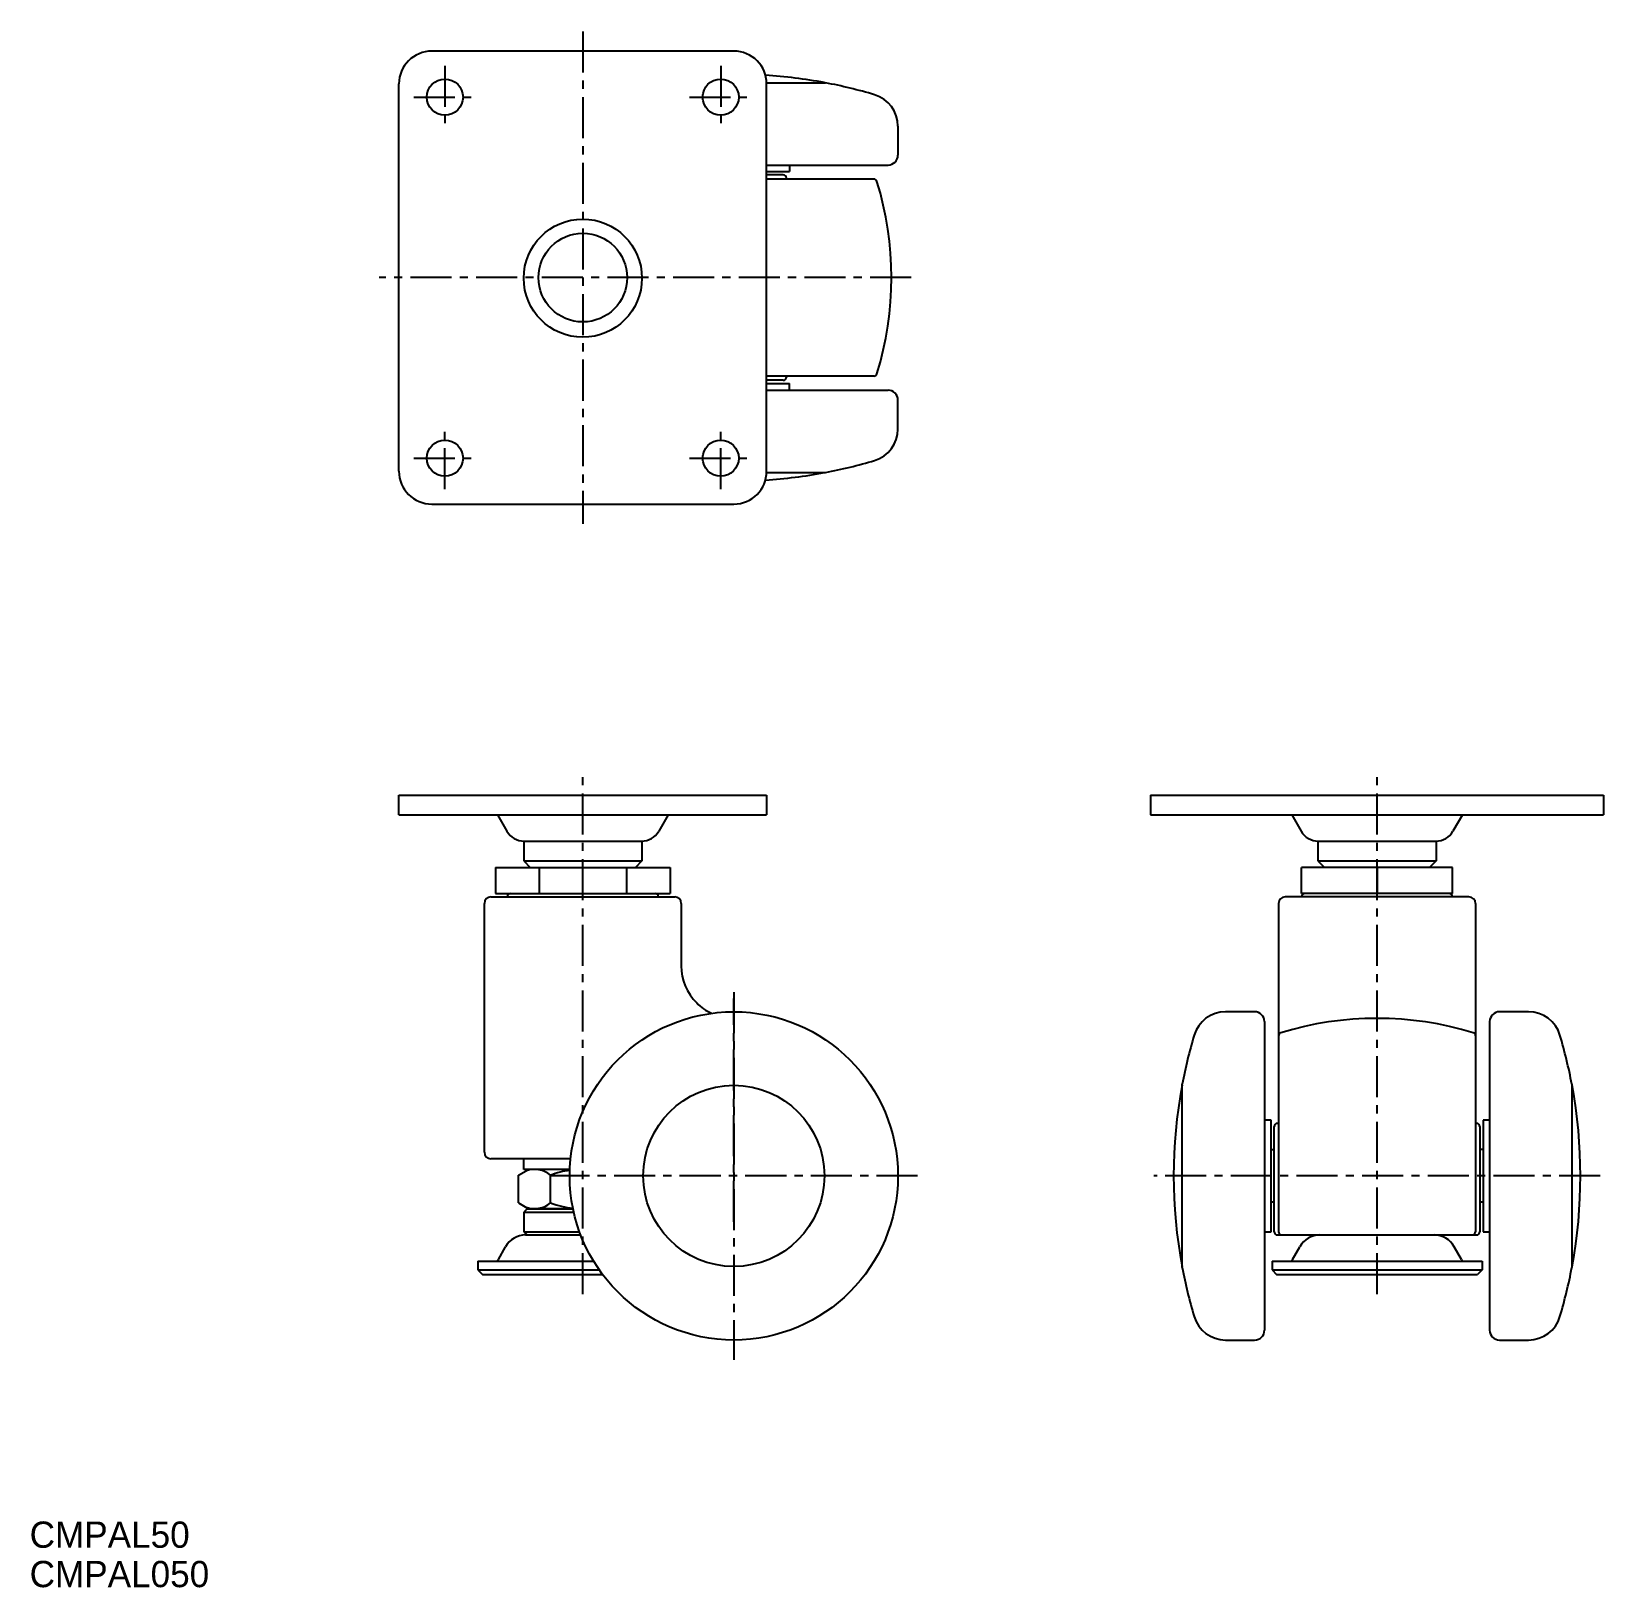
# Model space of a CAD drawing. Extents: x 10399 to 10639, y -59293 to -59056.
import ezdxf

# ---------------------------------------------------------------- set-up
doc = ezdxf.new("R2010")
doc.units = 0
doc.header["$LTSCALE"] = 5
doc.linetypes.add('CENTER', pattern=[2, 1.25, -0.25, 0.25, -0.25])
doc.layers.get('0').update_dxf_attribs({"linetype": 'CONTINUOUS'})
doc.layers.add('CENTER', color=1, linetype='CENTER')

msp = doc.modelspace()

# ---------------------------------------------------------------- linework, layer by layer
at = {"color": 7, "linetype": 'CONTINUOUS'}
for p, q in [((10506.4, -59059.38), (10460.4, -59059.38)), ((10455.4, -59123.38), (10455.4, -59064.38)), ((10511.4, -59064.21), (10520.35, -59064.21)), ((10511.4, -59123.38), (10511.4, -59064.38)), ((10520.2, -59064.21), (10520.2, -59064.18)), ((10531.4, -59070.82), (10531.4, -59075.23)), ((10511.4, -59076.73), (10529.9, -59076.73)), ((10511.4, -59077.73), (10514.9, -59077.73)), ((10513.9, -59078.23), (10511.4, -59078.23)), ((10514.9, -59076.73), (10514.9, -59077.73)), ((10527.73, -59078.88), (10511.4, -59078.88)), ((10514.4, -59078.88), (10514.4, -59078.73)), ((10527.73, -59108.88), (10511.4, -59108.88)), ((10514.4, -59108.88), (10514.4, -59109.03)), ((10513.9, -59109.53), (10511.4, -59109.53)), ((10511.4, -59110.03), (10514.9, -59110.03)), ((10511.4, -59111.03), (10529.9, -59111.03)), ((10514.9, -59111.03), (10514.9, -59110.03)), ((10531.4, -59116.95), (10531.4, -59112.53)), ((10511.4, -59123.56), (10520.35, -59123.56)), ((10520.2, -59123.56), (10520.2, -59123.59)), ((10460.4, -59128.38), (10506.4, -59128.38)), ((10455.4, -59172.72), (10470.36, -59172.72)), ((10455.4, -59175.72), (10455.4, -59172.72)), ((10470.36, -59172.72), (10511.4, -59172.72)), ((10511.4, -59172.72), (10511.4, -59175.72)), ((10569.88, -59172.72), (10638.88, -59172.72)), ((10569.88, -59172.72), (10569.88, -59175.72)), ((10638.88, -59172.72), (10638.88, -59175.72)), ((10455.4, -59175.72), (10511.4, -59175.72)), ((10470.4, -59175.72), (10471.85, -59178.22)), ((10496.4, -59175.72), (10494.96, -59178.22)), ((10569.88, -59175.72), (10638.88, -59175.72)), ((10591.38, -59175.72), (10592.82, -59178.22)), ((10617.38, -59175.72), (10615.94, -59178.22)), ((10474.4, -59179.72), (10492.4, -59179.72)), ((10474.4, -59179.72), (10474.4, -59182.72)), ((10492.4, -59179.72), (10492.4, -59182.72)), ((10595.38, -59179.72), (10613.38, -59179.72)), ((10595.38, -59179.72), (10595.38, -59182.72)), ((10613.38, -59179.72), (10613.38, -59182.72)), ((10474.4, -59182.72), (10475.4, -59183.72)), ((10474.4, -59182.72), (10492.4, -59182.72)), ((10492.4, -59182.72), (10491.4, -59183.72)), ((10595.38, -59182.72), (10613.38, -59182.72)), ((10595.38, -59182.72), (10596.38, -59183.72)), ((10613.38, -59182.72), (10612.38, -59183.72)), ((10470.12, -59183.72), (10470.12, -59187.72)), ((10470.12, -59183.72), (10490.5, -59183.72)), ((10476.76, -59183.72), (10476.76, -59187.72)), ((10490.04, -59183.72), (10490.04, -59187.72)), ((10490.5, -59183.72), (10496.68, -59183.72)), ((10496.68, -59183.72), (10496.68, -59187.72)), ((10615.88, -59183.72), (10592.88, -59183.72)), ((10592.88, -59187.72), (10592.88, -59183.72)), ((10604.38, -59183.72), (10604.38, -59187.72)), ((10615.88, -59187.72), (10615.88, -59183.72)), ((10469.4, -59188.22), (10497.4, -59188.22)), ((10470.12, -59187.72), (10496.68, -59187.72)), ((10618.38, -59188.22), (10590.38, -59188.22)), ((10615.88, -59187.72), (10592.88, -59187.72)), ((10468.4, -59227.12), (10468.4, -59189.22)), ((10498.4, -59189.22), (10498.4, -59198.72)), ((10589.38, -59189.22), (10589.38, -59239.22)), ((10619.38, -59189.22), (10619.38, -59239.22)), ((10585.73, -59205.72), (10581.31, -59205.72)), ((10587.23, -59207.22), (10587.23, -59254.22)), ((10621.53, -59207.22), (10621.53, -59254.22)), ((10627.45, -59205.72), (10623.03, -59205.72)), ((10574.7, -59216.92), (10574.67, -59216.92)), ((10574.7, -59244.67), (10574.7, -59216.77)), ((10634.06, -59216.77), (10634.06, -59244.67)), ((10634.06, -59216.92), (10634.08, -59216.92)), ((10588.23, -59222.22), (10587.23, -59222.22)), ((10588.23, -59239.22), (10588.23, -59222.22)), ((10588.73, -59239.22), (10588.73, -59223.22)), ((10589.38, -59222.72), (10589.23, -59222.72)), ((10619.38, -59222.72), (10619.53, -59222.72)), ((10620.03, -59223.22), (10620.03, -59239.22)), ((10620.53, -59222.22), (10620.53, -59239.22)), ((10621.53, -59222.22), (10620.53, -59222.22)), ((10588.23, -59226.72), (10588.73, -59226.72)), ((10620.53, -59226.72), (10620.03, -59226.72)), ((10481.54, -59228.12), (10469.4, -59228.12)), ((10474.4, -59229.72), (10474.4, -59228.12)), ((10473.59, -59230.62), (10475.15, -59229.72)), ((10473.59, -59234.82), (10473.59, -59230.62)), ((10481.42, -59229.72), (10474.4, -59229.72)), ((10478.49, -59234.82), (10478.49, -59230.62)), ((10473.59, -59234.82), (10475.15, -59235.72)), ((10474.9, -59235.72), (10474.4, -59236.22)), ((10474.4, -59236.22), (10474.4, -59239.22)), ((10474.4, -59236.22), (10482.01, -59236.22)), ((10474.9, -59235.72), (10481.91, -59235.72)), ((10481.91, -59235.72), (10475.15, -59235.72)), ((10588.73, -59234.72), (10588.23, -59234.72)), ((10620.53, -59234.72), (10620.03, -59234.72)), ((10474.4, -59239.22), (10474.9, -59239.72)), ((10474.4, -59239.22), (10482.89, -59239.22)), ((10474.69, -59239.72), (10483.08, -59239.72)), ((10587.23, -59239.22), (10588.23, -59239.22)), ((10589.23, -59239.72), (10619.53, -59239.72)), ((10620.53, -59239.22), (10621.53, -59239.22)), ((10470.54, -59243.46), (10471.64, -59241.51)), ((10591.52, -59243.46), (10592.62, -59241.51)), ((10617.24, -59243.46), (10616.14, -59241.51)), ((10467.4, -59243.72), (10485.05, -59243.72)), ((10467.4, -59243.72), (10467.4, -59245.02)), ((10467.4, -59245.02), (10468.1, -59245.72)), ((10467.4, -59245.02), (10485.9, -59245.02)), ((10468.1, -59245.72), (10486.4, -59245.72)), ((10574.7, -59244.52), (10574.67, -59244.52)), ((10588.38, -59243.72), (10620.38, -59243.72)), ((10588.38, -59243.72), (10588.38, -59245.02)), ((10588.38, -59245.02), (10620.38, -59245.02)), ((10588.38, -59245.02), (10589.08, -59245.72)), ((10589.08, -59245.72), (10619.68, -59245.72)), ((10620.38, -59245.02), (10619.68, -59245.72)), ((10620.38, -59243.72), (10620.38, -59245.02)), ((10634.06, -59244.52), (10634.08, -59244.52)), ((10581.31, -59255.72), (10585.73, -59255.72)), ((10623.03, -59255.72), (10627.45, -59255.72))]:
    msp.add_line(p, q, dxfattribs=at)
for centre, radius in [((10462.4, -59066.38), 2.75), ((10504.4, -59066.38), 2.75), ((10483.4, -59093.97), 9), ((10483.4, -59093.88), 6.75), ((10462.4, -59121.38), 2.75), ((10504.4, -59121.38), 2.75), ((10506.4, -59230.72), 25), ((10506.4, -59230.72), 13.8)]:
    msp.add_circle(centre, radius, dxfattribs=at)
for centre, radius, start, end in [((10460.4, -59064.38), 5, 90, 180), ((10506.4, -59064.38), 5, 0, 90), ((10506.4, -59137.9), 75, 79.3972, 86.3155), ((10506.4, -59137.9), 75, 73.3985, 79.2806), ((10526.4, -59070.82), 5, 0, 73.3985), ((10529.9, -59075.23), 1.5, 270, 0), ((10513.9, -59078.73), 0.5, 0, 90), ((10527.73, -59079.38), 0.5, 17.0334, 90), ((10480.4, -59093.88), 50, 342.9666, 17.0334), ((10513.9, -59109.03), 0.5, 270, 360), ((10527.73, -59108.38), 0.5, 270, 342.9666), ((10529.9, -59112.53), 1.5, 0, 90), ((10526.4, -59116.95), 5, 286.6015, 0), ((10460.4, -59123.38), 5, 180, 270), ((10506.4, -59123.38), 5, 270, 0), ((10506.4, -59049.87), 75, 273.6845, 280.6028), ((10506.4, -59049.87), 75, 280.7194, 286.6015), ((10474.44, -59176.72), 3, 210, 270), ((10492.36, -59176.72), 3, 270, 330), ((10595.42, -59176.72), 3, 210, 270), ((10613.34, -59176.72), 3, 270, 330), ((10469.4, -59189.22), 1, 90, 180), ((10472.4, -59188.22), 0.5, 90, 180), ((10494.4, -59188.22), 0.5, 0, 90), ((10497.4, -59189.22), 1, 0, 90), ((10590.38, -59189.22), 1, 90, 180), ((10593.38, -59188.22), 0.5, 90, 180), ((10615.38, -59188.22), 0.5, 0, 90), ((10618.38, -59189.22), 1, 0, 90), ((10506.4, -59198.72), 8, 180, 225), ((10506.4, -59198.72), 8, 225, 244.7287), ((10581.31, -59210.72), 5, 90, 163.3985), ((10585.73, -59207.22), 1.5, 0, 90), ((10604.38, -59256.72), 50, 72.9666, 107.0334), ((10623.03, -59207.22), 1.5, 90, 180), ((10627.45, -59210.72), 5, 16.6015, 90), ((10648.39, -59230.72), 75, 163.3985, 169.2806), ((10589.88, -59209.39), 0.5, 107.0334, 180), ((10618.88, -59209.39), 0.5, 0, 72.9666), ((10560.36, -59230.72), 75, 10.7194, 16.6015), ((10648.39, -59230.72), 75, 169.3972, 190.6028), ((10560.36, -59230.72), 75, 349.3972, 10.6028), ((10589.23, -59223.22), 0.5, 90, 180), ((10619.53, -59223.22), 0.5, 0, 90), ((10469.4, -59227.12), 1, 180, 270), ((10476.04, -59233.5), 3.78, 49.5701, 109.5701), ((10483.4, -59243.5), 13.78, 98.2841, 110.8641), ((10476.04, -59231.94), 3.78, 250.4299, 310.4299), ((10483.4, -59221.94), 13.78, 249.1359, 263.7013), ((10474.69, -59243.22), 3.5, 90, 150.7224), ((10589.23, -59239.22), 0.5, 180, 270), ((10589.88, -59239.22), 0.5, 180, 270), ((10595.67, -59243.22), 3.5, 90, 150.7224), ((10613.09, -59243.22), 3.5, 29.2776, 90), ((10618.88, -59239.22), 0.5, 270, 0), ((10619.53, -59239.22), 0.5, 270, 0), ((10470.11, -59243.22), 0.5, 270, 330.7224), ((10591.09, -59243.22), 0.5, 270, 330.7224), ((10617.67, -59243.22), 0.5, 209.2776, 270), ((10648.39, -59230.72), 75, 190.7194, 196.6015), ((10560.36, -59230.72), 75, 343.3985, 349.2806), ((10581.31, -59250.72), 5, 196.6015, 270), ((10627.45, -59250.72), 5, 270, 343.3985), ((10585.73, -59254.22), 1.5, 270, 0), ((10623.03, -59254.22), 1.5, 180, 270)]:
    msp.add_arc(centre, radius, start, end, dxfattribs=at)
at = {"layer": 'CENTER', "color": 1, "linetype": 'CENTER'}
for p, q in [((10483.4, -59056.38), (10483.4, -59131.38)), ((10462.4, -59061.63), (10462.4, -59071.13)), ((10504.4, -59061.63), (10504.4, -59071.13)), ((10457.65, -59066.38), (10467.15, -59066.38)), ((10499.65, -59066.38), (10509.15, -59066.38)), ((10533.4, -59093.88), (10452.4, -59093.88)), ((10462.4, -59126.13), (10462.4, -59116.63)), ((10504.4, -59126.13), (10504.4, -59116.63)), ((10457.65, -59121.38), (10467.15, -59121.38)), ((10499.65, -59121.38), (10509.15, -59121.38)), ((10483.4, -59248.72), (10483.4, -59169.72)), ((10604.38, -59248.72), (10604.38, -59169.72)), ((10506.4, -59202.72), (10506.4, -59258.72)), ((10506.4, -59237.72), (10506.4, -59203.72)), ((10534.4, -59230.72), (10478.4, -59230.72)), ((10638.36, -59230.72), (10570.39, -59230.72))]:
    msp.add_line(p, q, dxfattribs=at)

# ---------------------------------------------------------------- texts
at = {"color": 7, "linetype": 'CONTINUOUS'}
for s, p in [('CMPAL50', (10399.14, -59287.37)), ('CMPAL050', (10399.14, -59293.37))]:
    msp.add_text(s, height=4, dxfattribs=at).set_placement(p)

doc.saveas('drawing.dxf')
